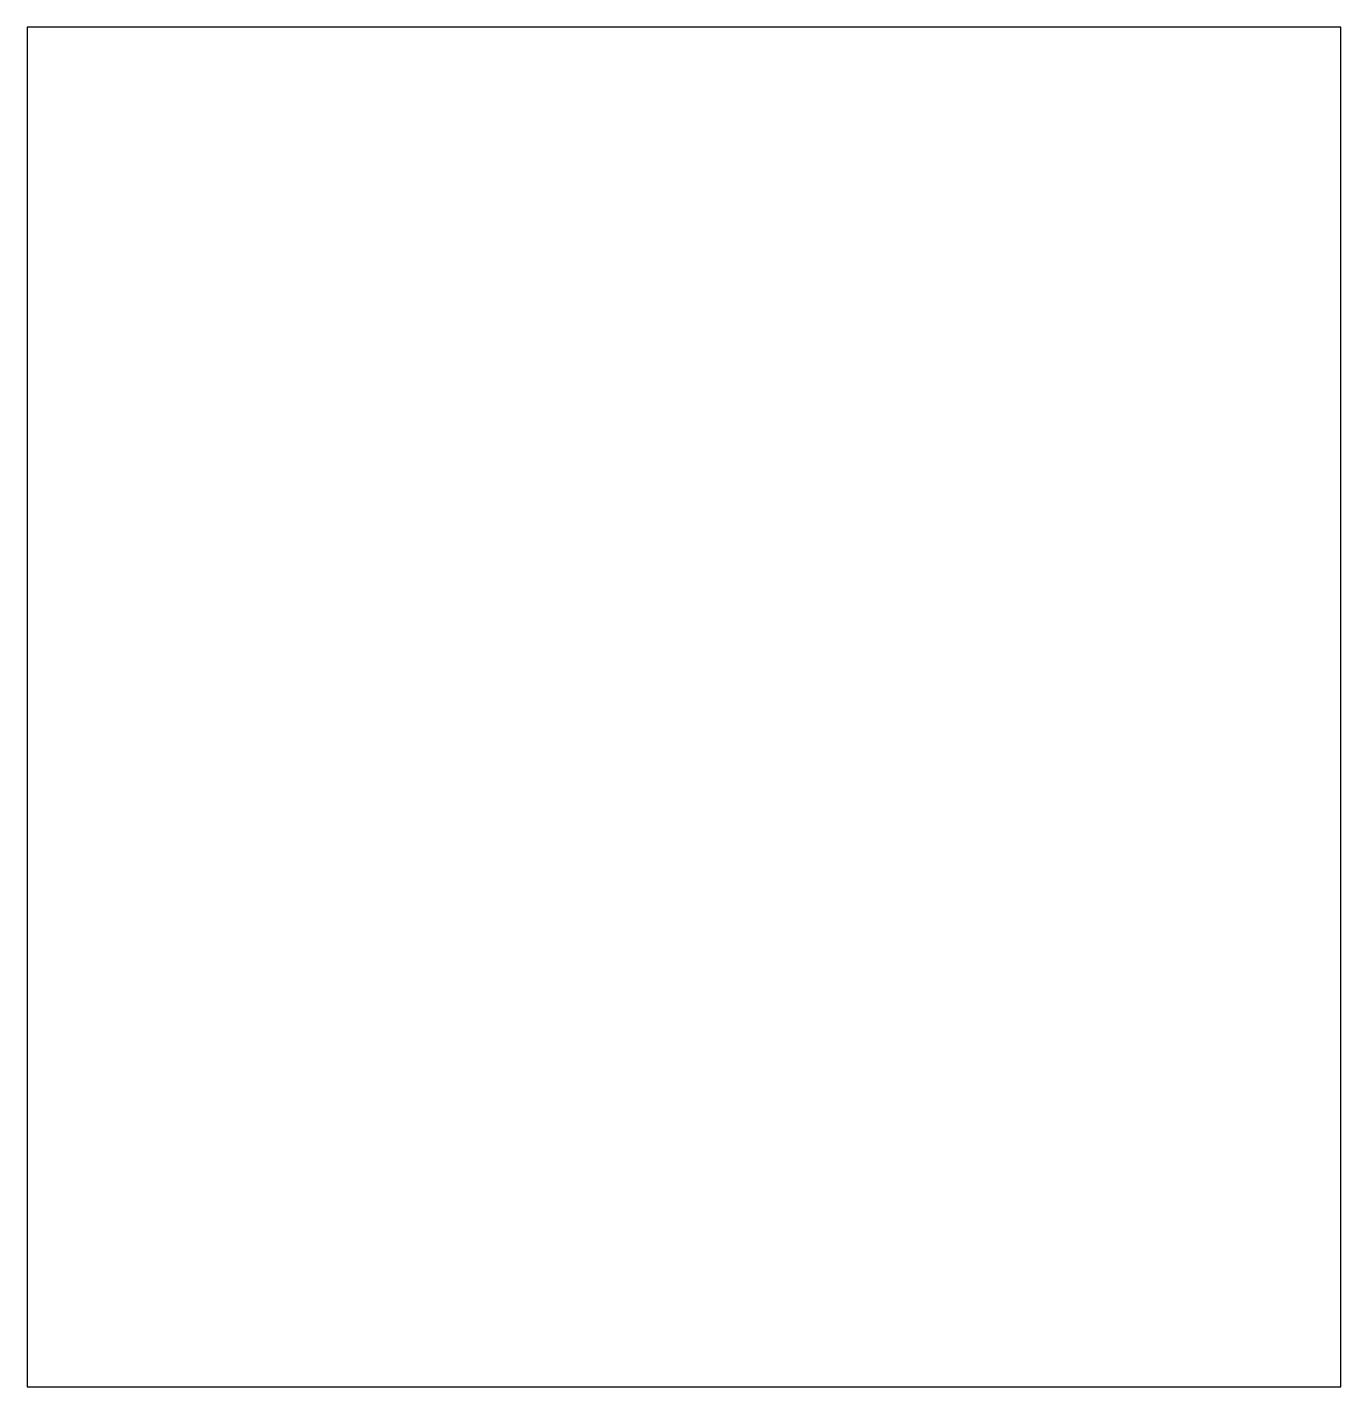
# Model space of a CAD drawing. Header units: metres. Extents: x -18.5 to -15.6, y -1.1 to 46.5.
# Drawn here: x -18.55 to -15.55, y -1.1 to 2.006 of the extents above.
import ezdxf

# ---------------------------------------------------------------- set-up
doc = ezdxf.new("R2010")
doc.units = ezdxf.units.M

msp = doc.modelspace()

# ---------------------------------------------------------------- linework, layer by layer
for p, q in [((-17.5798, 2.006), (-18.55, 2.006)), ((-18.55, 2.006), (-18.55, 1.6637)), ((-15.55, 2.006), (-17.5798, 2.006)), ((-15.55, 1.6637), (-15.55, 2.006)), ((-18.55, 1.6637), (-18.55, 1.6307)), ((-15.55, 1.6307), (-15.55, 1.6637)), ((-18.55, 1.6307), (-18.55, 1.2807)), ((-15.55, 1.6111), (-15.55, 1.6307)), ((-15.55, 1.2304), (-15.55, 1.6111)), ((-18.55, 1.2807), (-18.55, 1.2304)), ((-18.55, 1.2304), (-18.55, 1.0071)), ((-15.55, 1.2063), (-15.55, 1.2304)), ((-15.55, 0.9663), (-15.55, 1.2063)), ((-18.55, 1.0071), (-18.55, 0.9663)), ((-18.55, 0.9663), (-18.55, 0.8353)), ((-15.55, 0.4042), (-15.55, 0.9663)), ((-18.55, 0.8353), (-18.55, 0.7814)), ((-18.55, 0.7814), (-18.55, 0.7636)), ((-18.55, 0.7636), (-18.55, 0.1118)), ((-15.55, 0.0829), (-15.55, 0.4042)), ((-18.55, 0.1118), (-18.55, -0.0084)), ((-15.55, -0.1313), (-15.55, 0.0829)), ((-18.55, -0.0084), (-18.55, -1.1)), ((-15.55, -0.2585), (-15.55, -0.1313)), ((-15.55, -0.3147), (-15.55, -0.2585)), ((-15.55, -1.1), (-15.55, -0.3147)), ((-18.55, -1.1), (-17.0051, -1.1)), ((-17.0051, -1.1), (-15.55, -1.1)), ((-17.0051, -1.1), (-17.0051, -1.1))]:
    msp.add_line(p, q)

doc.saveas('drawing.dxf')
